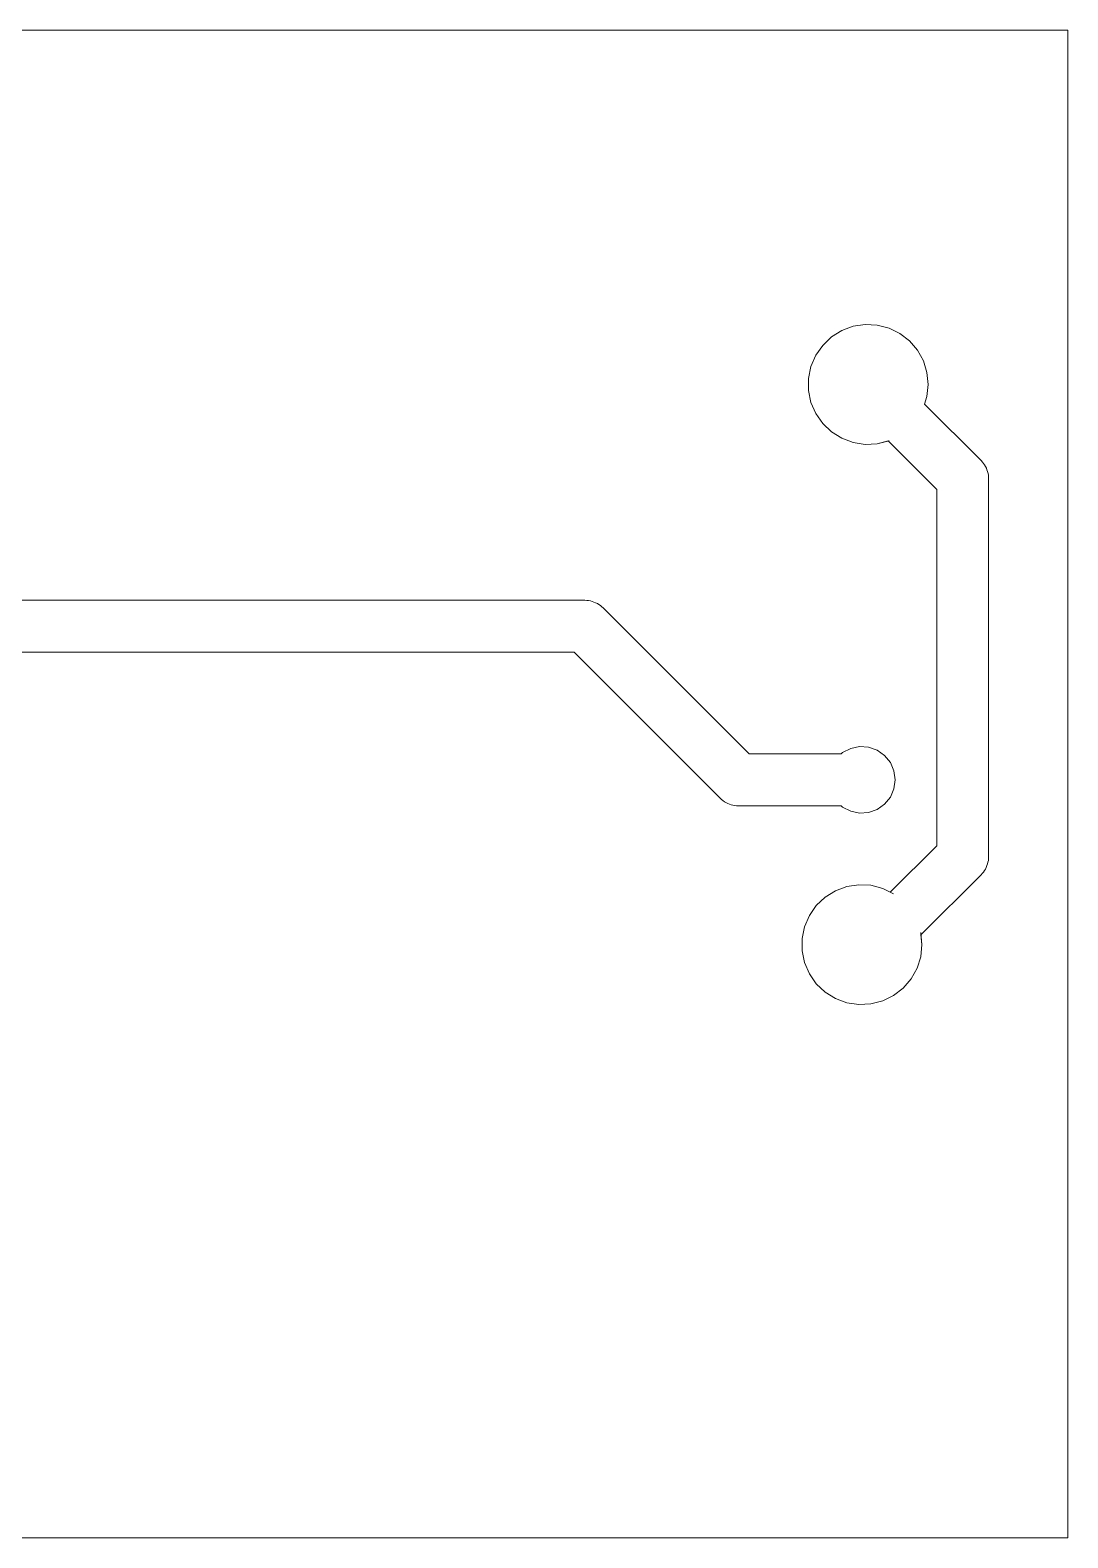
# Model space of a CAD drawing. Header units: millimetres. Extents: x -56 to -24, y 18.5 to 41.7.
# Drawn here: x -39.98 to -23.98, y 18.46 to 41.7 of the extents above; entities that cross this region are included whole.
import ezdxf

# ---------------------------------------------------------------- set-up
doc = ezdxf.new("R2010")
doc.units = ezdxf.units.MM
doc.header["$MEASUREMENT"] = 0
for name, color, linetype in [('boardoutline', 7, 'Continuous'), ('bottomsoldermasklayer', 7, 'Continuous'), ('Solder Tracks', 7, 'Continuous')]:
    doc.layers.add(name, color=color, linetype=linetype)

msp = doc.modelspace()

# ---------------------------------------------------------------- linework, layer by layer
at = {"layer": 'boardoutline', "color": 250, "lineweight": 9}
for points in [[(-23.9818, 41.7034), (-23.9818, 41.7034), (-55.9706, 41.7034), (-55.9706, 41.7034)], [(-23.9818, 18.4624), (-23.9818, 18.4624), (-23.9818, 41.7034), (-23.9818, 41.7034)], [(-55.9706, 18.4624), (-55.9706, 18.4624), (-23.9818, 18.4624), (-23.9818, 18.4624)]]:
    msp.add_open_spline(points, degree=3, dxfattribs=at)
for points, knots in [([(-25.2029, 34.7863), (-25.2029, 34.7863), (-25.2029, 28.9653), (-25.2029, 28.9653), (-25.2029, 28.9653), (-25.2039, 28.9343), (-25.2039, 28.9343), (-25.2039, 28.9343), (-25.2069, 28.9053), (-25.2069, 28.9053), (-25.2069, 28.9053), (-25.2129, 28.8783), (-25.2129, 28.8783), (-25.2129, 28.8783), (-25.2199, 28.8503), (-25.2199, 28.8503), (-25.2199, 28.8503), (-25.2289, 28.8243), (-25.2289, 28.8243), (-25.2289, 28.8243), (-25.2399, 28.7973), (-25.2399, 28.7973), (-25.2399, 28.7973), (-25.2529, 28.7723), (-25.2529, 28.7723), (-25.2529, 28.7723), (-25.2669, 28.7483), (-25.2669, 28.7483), (-25.2669, 28.7483), (-25.2829, 28.7253), (-25.2829, 28.7253), (-25.2829, 28.7253), (-25.3009, 28.7033), (-25.3009, 28.7033), (-25.3009, 28.7033), (-25.3199, 28.6823), (-25.3199, 28.6823), (-25.3199, 28.6823), (-26.2466, 27.7563), (-26.2466, 27.7563), (-26.2466, 27.7563), (-26.2314, 27.6064), (-26.2314, 27.6064), (-26.2314, 27.6064), (-26.2503, 27.4201), (-26.2503, 27.4201), (-26.2503, 27.4201), (-26.3064, 27.2415), (-26.3064, 27.2415), (-26.3064, 27.2415), (-26.3973, 27.0777), (-26.3973, 27.0777), (-26.3973, 27.0777), (-26.5192, 26.9357), (-26.5192, 26.9357), (-26.5192, 26.9357), (-26.6673, 26.8211), (-26.6673, 26.8211), (-26.6673, 26.8211), (-26.8354, 26.7386), (-26.8354, 26.7386), (-26.8354, 26.7386), (-27.0167, 26.6917), (-27.0167, 26.6917), (-27.0167, 26.6917), (-27.2037, 26.6822), (-27.2037, 26.6822), (-27.2037, 26.6822), (-27.3887, 26.7105), (-27.3887, 26.7105), (-27.3887, 26.7105), (-27.5643, 26.7756), (-27.5643, 26.7756), (-27.5643, 26.7756), (-27.7232, 26.8746), (-27.7232, 26.8746), (-27.7232, 26.8746), (-27.8589, 27.0036), (-27.8589, 27.0036), (-27.8589, 27.0036), (-27.9659, 27.1573), (-27.9659, 27.1573), (-27.9659, 27.1573), (-28.0398, 27.3294), (-28.0398, 27.3294), (-28.0398, 27.3294), (-28.0774, 27.5128), (-28.0774, 27.5128), (-28.0774, 27.5128), (-28.0774, 27.7), (-28.0774, 27.7), (-28.0774, 27.7), (-28.0398, 27.8834), (-28.0398, 27.8834), (-28.0398, 27.8834), (-27.9659, 28.0555), (-27.9659, 28.0555), (-27.9659, 28.0555), (-27.8589, 28.2092), (-27.8589, 28.2092), (-27.8589, 28.2092), (-27.7232, 28.3382), (-27.7232, 28.3382), (-27.7232, 28.3382), (-27.5643, 28.4372), (-27.5643, 28.4372), (-27.5643, 28.4372), (-27.3887, 28.5023), (-27.3887, 28.5023), (-27.3887, 28.5023), (-27.2037, 28.5306), (-27.2037, 28.5306), (-27.2037, 28.5306), (-27.0167, 28.5211), (-27.0167, 28.5211), (-27.0167, 28.5211), (-26.8354, 28.4742), (-26.8354, 28.4742), (-26.8354, 28.4742), (-26.7182, 28.4167), (-26.7182, 28.4167), (-26.7182, 28.4167), (-26.0029, 29.1313), (-26.0029, 29.1313), (-26.0029, 29.1313), (-26.0029, 34.6203), (-26.0029, 34.6203), (-26.0029, 34.6203), (-26.7535, 35.3709), (-26.7535, 35.3709), (-26.7535, 35.3709), (-26.9187, 35.3281), (-26.9187, 35.3281), (-26.9187, 35.3281), (-27.1056, 35.3186), (-27.1056, 35.3186), (-27.1056, 35.3186), (-27.2906, 35.3469), (-27.2906, 35.3469), (-27.2906, 35.3469), (-27.4661, 35.4119), (-27.4661, 35.4119), (-27.4661, 35.4119), (-27.625, 35.5109), (-27.625, 35.5109), (-27.625, 35.5109), (-27.7606, 35.6399), (-27.7606, 35.6399), (-27.7606, 35.6399), (-27.8675, 35.7935), (-27.8675, 35.7935), (-27.8675, 35.7935), (-27.9413, 35.9655), (-27.9413, 35.9655), (-27.9413, 35.9655), (-27.979, 36.1488), (-27.979, 36.1488), (-27.979, 36.1488), (-27.979, 36.336), (-27.979, 36.336), (-27.979, 36.336), (-27.9413, 36.5193), (-27.9413, 36.5193), (-27.9413, 36.5193), (-27.8675, 36.6913), (-27.8675, 36.6913), (-27.8675, 36.6913), (-27.7606, 36.8449), (-27.7606, 36.8449), (-27.7606, 36.8449), (-27.625, 36.9739), (-27.625, 36.9739), (-27.625, 36.9739), (-27.4661, 37.0729), (-27.4661, 37.0729), (-27.4661, 37.0729), (-27.2906, 37.1379), (-27.2906, 37.1379), (-27.2906, 37.1379), (-27.1056, 37.1662), (-27.1056, 37.1662), (-27.1056, 37.1662), (-26.9187, 37.1568), (-26.9187, 37.1568), (-26.9187, 37.1568), (-26.7375, 37.1098), (-26.7375, 37.1098), (-26.7375, 37.1098), (-26.5695, 37.0274), (-26.5695, 37.0274), (-26.5695, 37.0274), (-26.4215, 36.9129), (-26.4215, 36.9129), (-26.4215, 36.9129), (-26.2995, 36.7708), (-26.2995, 36.7708), (-26.2995, 36.7708), (-26.2087, 36.6072), (-26.2087, 36.6072), (-26.2087, 36.6072), (-26.1527, 36.4286), (-26.1527, 36.4286), (-26.1527, 36.4286), (-26.1337, 36.2424), (-26.1337, 36.2424), (-26.1337, 36.2424), (-26.1527, 36.0562), (-26.1527, 36.0562), (-26.1527, 36.0562), (-26.1895, 35.9389), (-26.1895, 35.9389), (-26.1895, 35.9389), (-25.3199, 35.0693), (-25.3199, 35.0693), (-25.3199, 35.0693), (-25.2989, 35.0463), (-25.2989, 35.0463), (-25.2989, 35.0463), (-25.2809, 35.0243), (-25.2809, 35.0243), (-25.2809, 35.0243), (-25.2649, 35.0003), (-25.2649, 35.0003), (-25.2649, 35.0003), (-25.2509, 34.9763), (-25.2509, 34.9763), (-25.2509, 34.9763), (-25.2379, 34.9513), (-25.2379, 34.9513), (-25.2379, 34.9513), (-25.2279, 34.9253), (-25.2279, 34.9253), (-25.2279, 34.9253), (-25.2189, 34.8983), (-25.2189, 34.8983), (-25.2189, 34.8983), (-25.2119, 34.8703), (-25.2119, 34.8703), (-25.2119, 34.8703), (-25.2069, 34.8423), (-25.2069, 34.8423), (-25.2069, 34.8423), (-25.2039, 34.8143), (-25.2039, 34.8143), (-25.2039, 34.8143), (-25.2029, 34.7863), (-25.2029, 34.7863)], [0, 0, 0, 0, 0.0121951, 0.0121951, 0.0121951, 0.0243902, 0.0243902, 0.0243902, 0.0365854, 0.0365854, 0.0365854, 0.0487805, 0.0487805, 0.0487805, 0.0609756, 0.0609756, 0.0609756, 0.0731707, 0.0731707, 0.0731707, 0.0853659, 0.0853659, 0.0853659, 0.097561, 0.097561, 0.097561, 0.1097561, 0.1097561, 0.1097561, 0.1219512, 0.1219512, 0.1219512, 0.1341463, 0.1341463, 0.1341463, 0.1463415, 0.1463415, 0.1463415, 0.1585366, 0.1585366, 0.1585366, 0.1707317, 0.1707317, 0.1707317, 0.1829268, 0.1829268, 0.1829268, 0.195122, 0.195122, 0.195122, 0.2073171, 0.2073171, 0.2073171, 0.2195122, 0.2195122, 0.2195122, 0.2317073, 0.2317073, 0.2317073, 0.2439024, 0.2439024, 0.2439024, 0.2560976, 0.2560976, 0.2560976, 0.2682927, 0.2682927, 0.2682927, 0.2804878, 0.2804878, 0.2804878, 0.2926829, 0.2926829, 0.2926829, 0.304878, 0.304878, 0.304878, 0.3170732, 0.3170732, 0.3170732, 0.3292683, 0.3292683, 0.3292683, 0.3414634, 0.3414634, 0.3414634, 0.3536585, 0.3536585, 0.3536585, 0.3658537, 0.3658537, 0.3658537, 0.3780488, 0.3780488, 0.3780488, 0.3902439, 0.3902439, 0.3902439, 0.402439, 0.402439, 0.402439, 0.4146341, 0.4146341, 0.4146341, 0.4268293, 0.4268293, 0.4268293, 0.4390244, 0.4390244, 0.4390244, 0.4512195, 0.4512195, 0.4512195, 0.4634146, 0.4634146, 0.4634146, 0.4756098, 0.4756098, 0.4756098, 0.4878049, 0.4878049, 0.4878049, 0.5, 0.5, 0.5, 0.5121951, 0.5121951, 0.5121951, 0.5243902, 0.5243902, 0.5243902, 0.5365854, 0.5365854, 0.5365854, 0.5487805, 0.5487805, 0.5487805, 0.5609756, 0.5609756, 0.5609756, 0.5731707, 0.5731707, 0.5731707, 0.5853659, 0.5853659, 0.5853659, 0.597561, 0.597561, 0.597561, 0.6097561, 0.6097561, 0.6097561, 0.6219512, 0.6219512, 0.6219512, 0.6341463, 0.6341463, 0.6341463, 0.6463415, 0.6463415, 0.6463415, 0.6585366, 0.6585366, 0.6585366, 0.6707317, 0.6707317, 0.6707317, 0.6829268, 0.6829268, 0.6829268, 0.695122, 0.695122, 0.695122, 0.7073171, 0.7073171, 0.7073171, 0.7195122, 0.7195122, 0.7195122, 0.7317073, 0.7317073, 0.7317073, 0.7439024, 0.7439024, 0.7439024, 0.7560976, 0.7560976, 0.7560976, 0.7682927, 0.7682927, 0.7682927, 0.7804878, 0.7804878, 0.7804878, 0.7926829, 0.7926829, 0.7926829, 0.804878, 0.804878, 0.804878, 0.8170732, 0.8170732, 0.8170732, 0.8292683, 0.8292683, 0.8292683, 0.8414634, 0.8414634, 0.8414634, 0.8536585, 0.8536585, 0.8536585, 0.8658537, 0.8658537, 0.8658537, 0.8780488, 0.8780488, 0.8780488, 0.8902439, 0.8902439, 0.8902439, 0.902439, 0.902439, 0.902439, 0.9146341, 0.9146341, 0.9146341, 0.9268293, 0.9268293, 0.9268293, 0.9390244, 0.9390244, 0.9390244, 0.9512195, 0.9512195, 0.9512195, 0.9634146, 0.9634146, 0.9634146, 0.9756098, 0.9756098, 0.9756098, 0.9878049, 0.9878049, 0.9878049, 1, 1, 1, 1]), ([(-49.4179, 32.9143), (-49.4179, 32.9143), (-31.4269, 32.9143), (-31.4269, 32.9143), (-31.4269, 32.9143), (-31.3959, 32.9133), (-31.3959, 32.9133), (-31.3959, 32.9133), (-31.3679, 32.9103), (-31.3679, 32.9103), (-31.3679, 32.9103), (-31.3399, 32.9043), (-31.3399, 32.9043), (-31.3399, 32.9043), (-31.3129, 32.8973), (-31.3129, 32.8973), (-31.3129, 32.8973), (-31.2859, 32.8883), (-31.2859, 32.8883), (-31.2859, 32.8883), (-31.2599, 32.8773), (-31.2599, 32.8773), (-31.2599, 32.8773), (-31.2339, 32.8653), (-31.2339, 32.8653), (-31.2339, 32.8653), (-31.2099, 32.8503), (-31.2099, 32.8503), (-31.2099, 32.8503), (-31.1869, 32.8343), (-31.1869, 32.8343), (-31.1869, 32.8343), (-31.1649, 32.8163), (-31.1649, 32.8163), (-31.1649, 32.8163), (-31.1439, 32.7973), (-31.1439, 32.7973), (-31.1439, 32.7973), (-28.8919, 30.5463), (-28.8919, 30.5463), (-28.8919, 30.5463), (-27.4748, 30.5463), (-27.4748, 30.5463), (-27.4748, 30.5463), (-27.4533, 30.5664), (-27.4533, 30.5664), (-27.4533, 30.5664), (-27.329, 30.6308), (-27.329, 30.6308), (-27.329, 30.6308), (-27.1919, 30.6593), (-27.1919, 30.6593), (-27.1919, 30.6593), (-27.0522, 30.6498), (-27.0522, 30.6498), (-27.0522, 30.6498), (-26.9203, 30.6029), (-26.9203, 30.6029), (-26.9203, 30.6029), (-26.8059, 30.5221), (-26.8059, 30.5221), (-26.8059, 30.5221), (-26.7175, 30.4135), (-26.7175, 30.4135), (-26.7175, 30.4135), (-26.6617, 30.2851), (-26.6617, 30.2851), (-26.6617, 30.2851), (-26.6427, 30.1464), (-26.6427, 30.1464), (-26.6427, 30.1464), (-26.6617, 30.0077), (-26.6617, 30.0077), (-26.6617, 30.0077), (-26.7175, 29.8793), (-26.7175, 29.8793), (-26.7175, 29.8793), (-26.8059, 29.7707), (-26.8059, 29.7707), (-26.8059, 29.7707), (-26.9203, 29.6899), (-26.9203, 29.6899), (-26.9203, 29.6899), (-27.0522, 29.643), (-27.0522, 29.643), (-27.0522, 29.643), (-27.1919, 29.6335), (-27.1919, 29.6335), (-27.1919, 29.6335), (-27.329, 29.662), (-27.329, 29.662), (-27.329, 29.662), (-27.4533, 29.7264), (-27.4533, 29.7264), (-27.4533, 29.7264), (-27.4746, 29.7463), (-27.4746, 29.7463), (-27.4746, 29.7463), (-29.0579, 29.7463), (-29.0579, 29.7463), (-29.0579, 29.7463), (-29.0889, 29.7473), (-29.0889, 29.7473), (-29.0889, 29.7473), (-29.1169, 29.7503), (-29.1169, 29.7503), (-29.1169, 29.7503), (-29.1449, 29.7563), (-29.1449, 29.7563), (-29.1449, 29.7563), (-29.1719, 29.7633), (-29.1719, 29.7633), (-29.1719, 29.7633), (-29.1989, 29.7723), (-29.1989, 29.7723), (-29.1989, 29.7723), (-29.2249, 29.7833), (-29.2249, 29.7833), (-29.2249, 29.7833), (-29.2509, 29.7953), (-29.2509, 29.7953), (-29.2509, 29.7953), (-29.2749, 29.8103), (-29.2749, 29.8103), (-29.2749, 29.8103), (-29.2979, 29.8263), (-29.2979, 29.8263), (-29.2979, 29.8263), (-29.3199, 29.8443), (-29.3199, 29.8443), (-29.3199, 29.8443), (-29.3409, 29.8633), (-29.3409, 29.8633), (-29.3409, 29.8633), (-31.5929, 32.1143), (-31.5929, 32.1143), (-31.5929, 32.1143), (-49.6519, 32.1143), (-49.6519, 32.1143), (-49.6519, 32.1143), (-52.187, 29.5792), (-52.187, 29.5792), (-52.187, 29.5792), (-52.1801, 29.5596), (-52.1801, 29.5596), (-52.1801, 29.5596), (-52.1604, 29.3844), (-52.1604, 29.3844), (-52.1604, 29.3844), (-52.1801, 29.2092), (-52.1801, 29.2092), (-52.1801, 29.2092), (-52.2383, 29.0428), (-52.2383, 29.0428), (-52.2383, 29.0428), (-52.3321, 28.8935), (-52.3321, 28.8935), (-52.3321, 28.8935), (-52.4568, 28.7688), (-52.4568, 28.7688), (-52.4568, 28.7688), (-52.5479, 28.7116), (-52.5479, 28.7116), (-52.5479, 28.7116), (-52.5479, 23.6141), (-52.5479, 23.6141), (-52.5479, 23.6141), (-52.4591, 23.5253), (-52.4591, 23.5253), (-52.4591, 23.5253), (-52.3653, 23.376), (-52.3653, 23.376), (-52.3653, 23.376), (-52.3071, 23.2096), (-52.3071, 23.2096), (-52.3071, 23.2096), (-52.2874, 23.0344), (-52.2874, 23.0344), (-52.2874, 23.0344), (-52.3071, 22.8592), (-52.3071, 22.8592), (-52.3071, 22.8592), (-52.3653, 22.6927), (-52.3653, 22.6927), (-52.3653, 22.6927), (-52.4591, 22.5434), (-52.4591, 22.5434), (-52.4591, 22.5434), (-52.5838, 22.4188), (-52.5838, 22.4188), (-52.5838, 22.4188), (-52.7331, 22.325), (-52.7331, 22.325), (-52.7331, 22.325), (-52.8995, 22.2667), (-52.8995, 22.2667), (-52.8995, 22.2667), (-53.0748, 22.247), (-53.0748, 22.247), (-53.0748, 22.247), (-53.25, 22.2667), (-53.25, 22.2667), (-53.25, 22.2667), (-53.4164, 22.325), (-53.4164, 22.325), (-53.4164, 22.325), (-53.5657, 22.4188), (-53.5657, 22.4188), (-53.5657, 22.4188), (-53.6904, 22.5434), (-53.6904, 22.5434), (-53.6904, 22.5434), (-53.7842, 22.6927), (-53.7842, 22.6927), (-53.7842, 22.6927), (-53.8424, 22.8592), (-53.8424, 22.8592), (-53.8424, 22.8592), (-53.8622, 23.0344), (-53.8622, 23.0344), (-53.8622, 23.0344), (-53.8424, 23.2096), (-53.8424, 23.2096), (-53.8424, 23.2096), (-53.7842, 23.376), (-53.7842, 23.376), (-53.7842, 23.376), (-53.6904, 23.5253), (-53.6904, 23.5253), (-53.6904, 23.5253), (-53.5657, 23.65), (-53.5657, 23.65), (-53.5657, 23.65), (-53.4164, 23.7438), (-53.4164, 23.7438), (-53.4164, 23.7438), (-53.3479, 23.7678), (-53.3479, 23.7678), (-53.3479, 23.7678), (-53.3479, 28.7118), (-53.3479, 28.7118), (-53.3479, 28.7118), (-53.4387, 28.7688), (-53.4387, 28.7688), (-53.4387, 28.7688), (-53.5634, 28.8935), (-53.5634, 28.8935), (-53.5634, 28.8935), (-53.6572, 29.0428), (-53.6572, 29.0428), (-53.6572, 29.0428), (-53.7154, 29.2092), (-53.7154, 29.2092), (-53.7154, 29.2092), (-53.7352, 29.3844), (-53.7352, 29.3844), (-53.7352, 29.3844), (-53.7154, 29.5596), (-53.7154, 29.5596), (-53.7154, 29.5596), (-53.6572, 29.726), (-53.6572, 29.726), (-53.6572, 29.726), (-53.5634, 29.8753), (-53.5634, 29.8753), (-53.5634, 29.8753), (-53.4387, 30), (-53.4387, 30), (-53.4387, 30), (-53.2894, 30.0938), (-53.2894, 30.0938), (-53.2894, 30.0938), (-53.123, 30.1521), (-53.123, 30.1521), (-53.123, 30.1521), (-52.9478, 30.1718), (-52.9478, 30.1718), (-52.9478, 30.1718), (-52.7725, 30.1521), (-52.7725, 30.1521), (-52.7725, 30.1521), (-52.7529, 30.1453), (-52.7529, 30.1453), (-52.7529, 30.1453), (-50.2179, 32.6803), (-50.2179, 32.6803), (-50.2179, 32.6803), (-50.2179, 32.8183), (-50.2179, 32.8183), (-50.2179, 32.8183), (-52.7533, 35.3545), (-52.7533, 35.3545), (-52.7533, 35.3545), (-52.7725, 35.3478), (-52.7725, 35.3478), (-52.7725, 35.3478), (-52.9478, 35.328), (-52.9478, 35.328), (-52.9478, 35.328), (-53.123, 35.3478), (-53.123, 35.3478), (-53.123, 35.3478), (-53.2894, 35.406), (-53.2894, 35.406), (-53.2894, 35.406), (-53.4387, 35.4998), (-53.4387, 35.4998), (-53.4387, 35.4998), (-53.5634, 35.6245), (-53.5634, 35.6245), (-53.5634, 35.6245), (-53.6572, 35.7738), (-53.6572, 35.7738), (-53.6572, 35.7738), (-53.7154, 35.9402), (-53.7154, 35.9402), (-53.7154, 35.9402), (-53.7352, 36.1154), (-53.7352, 36.1154), (-53.7352, 36.1154), (-53.7154, 36.2906), (-53.7154, 36.2906), (-53.7154, 36.2906), (-53.6572, 36.4571), (-53.6572, 36.4571), (-53.6572, 36.4571), (-53.5634, 36.6063), (-53.5634, 36.6063), (-53.5634, 36.6063), (-53.4387, 36.731), (-53.4387, 36.731), (-53.4387, 36.731), (-53.2894, 36.8248), (-53.2894, 36.8248), (-53.2894, 36.8248), (-53.123, 36.8831), (-53.123, 36.8831), (-53.123, 36.8831), (-52.9478, 36.9028), (-52.9478, 36.9028), (-52.9478, 36.9028), (-52.7725, 36.8831), (-52.7725, 36.8831), (-52.7725, 36.8831), (-52.6061, 36.8248), (-52.6061, 36.8248), (-52.6061, 36.8248), (-52.4568, 36.731), (-52.4568, 36.731), (-52.4568, 36.731), (-52.3321, 36.6063), (-52.3321, 36.6063), (-52.3321, 36.6063), (-52.2383, 36.4571), (-52.2383, 36.4571), (-52.2383, 36.4571), (-52.1801, 36.2906), (-52.1801, 36.2906), (-52.1801, 36.2906), (-52.1604, 36.1154), (-52.1604, 36.1154), (-52.1604, 36.1154), (-52.1801, 35.9402), (-52.1801, 35.9402), (-52.1801, 35.9402), (-52.1871, 35.9203), (-52.1871, 35.9203), (-52.1871, 35.9203), (-49.5349, 33.2673), (-49.5349, 33.2673), (-49.5349, 33.2673), (-49.5139, 33.2443), (-49.5139, 33.2443), (-49.5139, 33.2443), (-49.4959, 33.2223), (-49.4959, 33.2223), (-49.4959, 33.2223), (-49.4799, 33.1983), (-49.4799, 33.1983), (-49.4799, 33.1983), (-49.4659, 33.1743), (-49.4659, 33.1743), (-49.4659, 33.1743), (-49.4529, 33.1493), (-49.4529, 33.1493), (-49.4529, 33.1493), (-49.4429, 33.1233), (-49.4429, 33.1233), (-49.4429, 33.1233), (-49.4339, 33.0963), (-49.4339, 33.0963), (-49.4339, 33.0963), (-49.4269, 33.0683), (-49.4269, 33.0683), (-49.4269, 33.0683), (-49.4219, 33.0403), (-49.4219, 33.0403), (-49.4219, 33.0403), (-49.4189, 33.0123), (-49.4189, 33.0123), (-49.4189, 33.0123), (-49.4179, 32.9843), (-49.4179, 32.9843), (-49.4179, 32.9843), (-49.4179, 32.9143), (-49.4179, 32.9143)], [0, 0, 0, 0, 0.0074074, 0.0074074, 0.0074074, 0.0148148, 0.0148148, 0.0148148, 0.0222222, 0.0222222, 0.0222222, 0.0296296, 0.0296296, 0.0296296, 0.037037, 0.037037, 0.037037, 0.0444444, 0.0444444, 0.0444444, 0.0518519, 0.0518519, 0.0518519, 0.0592593, 0.0592593, 0.0592593, 0.0666667, 0.0666667, 0.0666667, 0.0740741, 0.0740741, 0.0740741, 0.0814815, 0.0814815, 0.0814815, 0.0888889, 0.0888889, 0.0888889, 0.0962963, 0.0962963, 0.0962963, 0.1037037, 0.1037037, 0.1037037, 0.1111111, 0.1111111, 0.1111111, 0.1185185, 0.1185185, 0.1185185, 0.1259259, 0.1259259, 0.1259259, 0.1333333, 0.1333333, 0.1333333, 0.1407407, 0.1407407, 0.1407407, 0.1481481, 0.1481481, 0.1481481, 0.1555556, 0.1555556, 0.1555556, 0.162963, 0.162963, 0.162963, 0.1703704, 0.1703704, 0.1703704, 0.1777778, 0.1777778, 0.1777778, 0.1851852, 0.1851852, 0.1851852, 0.1925926, 0.1925926, 0.1925926, 0.2, 0.2, 0.2, 0.2074074, 0.2074074, 0.2074074, 0.2148148, 0.2148148, 0.2148148, 0.2222222, 0.2222222, 0.2222222, 0.2296296, 0.2296296, 0.2296296, 0.237037, 0.237037, 0.237037, 0.2444444, 0.2444444, 0.2444444, 0.2518519, 0.2518519, 0.2518519, 0.2592593, 0.2592593, 0.2592593, 0.2666667, 0.2666667, 0.2666667, 0.2740741, 0.2740741, 0.2740741, 0.2814815, 0.2814815, 0.2814815, 0.2888889, 0.2888889, 0.2888889, 0.2962963, 0.2962963, 0.2962963, 0.3037037, 0.3037037, 0.3037037, 0.3111111, 0.3111111, 0.3111111, 0.3185185, 0.3185185, 0.3185185, 0.3259259, 0.3259259, 0.3259259, 0.3333333, 0.3333333, 0.3333333, 0.3407407, 0.3407407, 0.3407407, 0.3481481, 0.3481481, 0.3481481, 0.3555556, 0.3555556, 0.3555556, 0.362963, 0.362963, 0.362963, 0.3703704, 0.3703704, 0.3703704, 0.3777778, 0.3777778, 0.3777778, 0.3851852, 0.3851852, 0.3851852, 0.3925926, 0.3925926, 0.3925926, 0.4, 0.4, 0.4, 0.4074074, 0.4074074, 0.4074074, 0.4148148, 0.4148148, 0.4148148, 0.4222222, 0.4222222, 0.4222222, 0.4296296, 0.4296296, 0.4296296, 0.437037, 0.437037, 0.437037, 0.4444444, 0.4444444, 0.4444444, 0.4518519, 0.4518519, 0.4518519, 0.4592593, 0.4592593, 0.4592593, 0.4666667, 0.4666667, 0.4666667, 0.4740741, 0.4740741, 0.4740741, 0.4814815, 0.4814815, 0.4814815, 0.4888889, 0.4888889, 0.4888889, 0.4962963, 0.4962963, 0.4962963, 0.5037037, 0.5037037, 0.5037037, 0.5111111, 0.5111111, 0.5111111, 0.5185185, 0.5185185, 0.5185185, 0.5259259, 0.5259259, 0.5259259, 0.5333333, 0.5333333, 0.5333333, 0.5407407, 0.5407407, 0.5407407, 0.5481481, 0.5481481, 0.5481481, 0.5555556, 0.5555556, 0.5555556, 0.562963, 0.562963, 0.562963, 0.5703704, 0.5703704, 0.5703704, 0.5777778, 0.5777778, 0.5777778, 0.5851852, 0.5851852, 0.5851852, 0.5925926, 0.5925926, 0.5925926, 0.6, 0.6, 0.6, 0.6074074, 0.6074074, 0.6074074, 0.6148148, 0.6148148, 0.6148148, 0.6222222, 0.6222222, 0.6222222, 0.6296296, 0.6296296, 0.6296296, 0.637037, 0.637037, 0.637037, 0.6444444, 0.6444444, 0.6444444, 0.6518519, 0.6518519, 0.6518519, 0.6592593, 0.6592593, 0.6592593, 0.6666667, 0.6666667, 0.6666667, 0.6740741, 0.6740741, 0.6740741, 0.6814815, 0.6814815, 0.6814815, 0.6888889, 0.6888889, 0.6888889, 0.6962963, 0.6962963, 0.6962963, 0.7037037, 0.7037037, 0.7037037, 0.7111111, 0.7111111, 0.7111111, 0.7185185, 0.7185185, 0.7185185, 0.7259259, 0.7259259, 0.7259259, 0.7333333, 0.7333333, 0.7333333, 0.7407407, 0.7407407, 0.7407407, 0.7481481, 0.7481481, 0.7481481, 0.7555556, 0.7555556, 0.7555556, 0.762963, 0.762963, 0.762963, 0.7703704, 0.7703704, 0.7703704, 0.7777778, 0.7777778, 0.7777778, 0.7851852, 0.7851852, 0.7851852, 0.7925926, 0.7925926, 0.7925926, 0.8, 0.8, 0.8, 0.8074074, 0.8074074, 0.8074074, 0.8148148, 0.8148148, 0.8148148, 0.8222222, 0.8222222, 0.8222222, 0.8296296, 0.8296296, 0.8296296, 0.837037, 0.837037, 0.837037, 0.8444444, 0.8444444, 0.8444444, 0.8518519, 0.8518519, 0.8518519, 0.8592593, 0.8592593, 0.8592593, 0.8666667, 0.8666667, 0.8666667, 0.8740741, 0.8740741, 0.8740741, 0.8814815, 0.8814815, 0.8814815, 0.8888889, 0.8888889, 0.8888889, 0.8962963, 0.8962963, 0.8962963, 0.9037037, 0.9037037, 0.9037037, 0.9111111, 0.9111111, 0.9111111, 0.9185185, 0.9185185, 0.9185185, 0.9259259, 0.9259259, 0.9259259, 0.9333333, 0.9333333, 0.9333333, 0.9407407, 0.9407407, 0.9407407, 0.9481481, 0.9481481, 0.9481481, 0.9555556, 0.9555556, 0.9555556, 0.962963, 0.962963, 0.962963, 0.9703704, 0.9703704, 0.9703704, 0.9777778, 0.9777778, 0.9777778, 0.9851852, 0.9851852, 0.9851852, 0.9925926, 0.9925926, 0.9925926, 1, 1, 1, 1])]:
    msp.add_open_spline(points, degree=3, knots=knots, dxfattribs=at)
at = {"layer": 'bottomsoldermasklayer', "color": 250, "lineweight": 9}
for points in [[(-27.7606, 36.8449), (-27.7606, 36.8449), (-27.625, 36.9739), (-27.625, 36.9739)], [(-27.625, 36.9739), (-27.625, 36.9739), (-27.4661, 37.0729), (-27.4661, 37.0729)], [(-27.4661, 37.0729), (-27.4661, 37.0729), (-27.2906, 37.1379), (-27.2906, 37.1379)], [(-27.2906, 37.1379), (-27.2906, 37.1379), (-27.1056, 37.1662), (-27.1056, 37.1662)], [(-27.1056, 37.1662), (-27.1056, 37.1662), (-26.9187, 37.1568), (-26.9187, 37.1568)], [(-26.9187, 37.1568), (-26.9187, 37.1568), (-26.7375, 37.1098), (-26.7375, 37.1098)], [(-26.7375, 37.1098), (-26.7375, 37.1098), (-26.5695, 37.0274), (-26.5695, 37.0274)], [(-26.5695, 37.0274), (-26.5695, 37.0274), (-26.4215, 36.9129), (-26.4215, 36.9129)], [(-27.8675, 36.6913), (-27.8675, 36.6913), (-27.7606, 36.8449), (-27.7606, 36.8449)], [(-26.4215, 36.9129), (-26.4215, 36.9129), (-26.2995, 36.7708), (-26.2995, 36.7708)], [(-26.2995, 36.7708), (-26.2995, 36.7708), (-26.2087, 36.6072), (-26.2087, 36.6072)], [(-27.979, 36.336), (-27.979, 36.336), (-27.9413, 36.5193), (-27.9413, 36.5193)], [(-27.9413, 36.5193), (-27.9413, 36.5193), (-27.8675, 36.6913), (-27.8675, 36.6913)], [(-26.2087, 36.6072), (-26.2087, 36.6072), (-26.1527, 36.4286), (-26.1527, 36.4286)], [(-27.979, 36.1488), (-27.979, 36.1488), (-27.979, 36.336), (-27.979, 36.336)], [(-26.1527, 36.4286), (-26.1527, 36.4286), (-26.1337, 36.2424), (-26.1337, 36.2424)], [(-27.9413, 35.9655), (-27.9413, 35.9655), (-27.979, 36.1488), (-27.979, 36.1488)], [(-26.1527, 36.0562), (-26.1527, 36.0562), (-26.1895, 35.9389), (-26.1895, 35.9389)], [(-26.1337, 36.2424), (-26.1337, 36.2424), (-26.1527, 36.0562), (-26.1527, 36.0562)], [(-27.8675, 35.7935), (-27.8675, 35.7935), (-27.9413, 35.9655), (-27.9413, 35.9655)], [(-27.7606, 35.6399), (-27.7606, 35.6399), (-27.8675, 35.7935), (-27.8675, 35.7935)], [(-27.625, 35.5109), (-27.625, 35.5109), (-27.7606, 35.6399), (-27.7606, 35.6399)], [(-27.4661, 35.4119), (-27.4661, 35.4119), (-27.625, 35.5109), (-27.625, 35.5109)], [(-27.2906, 35.3469), (-27.2906, 35.3469), (-27.4661, 35.4119), (-27.4661, 35.4119)], [(-27.1056, 35.3186), (-27.1056, 35.3186), (-27.2906, 35.3469), (-27.2906, 35.3469)], [(-26.9187, 35.3281), (-26.9187, 35.3281), (-27.1056, 35.3186), (-27.1056, 35.3186)], [(-26.7375, 35.375), (-26.7375, 35.375), (-26.9187, 35.3281), (-26.9187, 35.3281)], [(-27.4748, 30.5463), (-27.4748, 30.5463), (-27.4533, 30.5664), (-27.4533, 30.5664)], [(-27.4533, 30.5664), (-27.4533, 30.5664), (-27.329, 30.6308), (-27.329, 30.6308)], [(-27.329, 30.6308), (-27.329, 30.6308), (-27.1919, 30.6593), (-27.1919, 30.6593)], [(-27.1919, 30.6593), (-27.1919, 30.6593), (-27.0522, 30.6498), (-27.0522, 30.6498)], [(-27.0522, 30.6498), (-27.0522, 30.6498), (-26.9203, 30.6029), (-26.9203, 30.6029)], [(-26.9203, 30.6029), (-26.9203, 30.6029), (-26.8059, 30.5221), (-26.8059, 30.5221)], [(-26.8059, 30.5221), (-26.8059, 30.5221), (-26.7175, 30.4135), (-26.7175, 30.4135)], [(-26.7175, 30.4135), (-26.7175, 30.4135), (-26.6617, 30.2851), (-26.6617, 30.2851)], [(-26.6617, 30.2851), (-26.6617, 30.2851), (-26.6427, 30.1464), (-26.6427, 30.1464)], [(-26.6617, 30.0077), (-26.6617, 30.0077), (-26.7175, 29.8793), (-26.7175, 29.8793)], [(-26.6427, 30.1464), (-26.6427, 30.1464), (-26.6617, 30.0077), (-26.6617, 30.0077)], [(-26.8059, 29.7707), (-26.8059, 29.7707), (-26.9203, 29.6899), (-26.9203, 29.6899)], [(-26.7175, 29.8793), (-26.7175, 29.8793), (-26.8059, 29.7707), (-26.8059, 29.7707)], [(-27.4533, 29.7264), (-27.4533, 29.7264), (-27.4746, 29.7463), (-27.4746, 29.7463)], [(-27.329, 29.662), (-27.329, 29.662), (-27.4533, 29.7264), (-27.4533, 29.7264)], [(-27.1919, 29.6335), (-27.1919, 29.6335), (-27.329, 29.662), (-27.329, 29.662)], [(-27.0522, 29.643), (-27.0522, 29.643), (-27.1919, 29.6335), (-27.1919, 29.6335)], [(-26.9203, 29.6899), (-26.9203, 29.6899), (-27.0522, 29.643), (-27.0522, 29.643)], [(-27.7232, 28.3382), (-27.7232, 28.3382), (-27.5643, 28.4372), (-27.5643, 28.4372)], [(-27.5643, 28.4372), (-27.5643, 28.4372), (-27.3887, 28.5023), (-27.3887, 28.5023)], [(-27.3887, 28.5023), (-27.3887, 28.5023), (-27.2037, 28.5306), (-27.2037, 28.5306)], [(-27.2037, 28.5306), (-27.2037, 28.5306), (-27.0167, 28.5211), (-27.0167, 28.5211)], [(-27.0167, 28.5211), (-27.0167, 28.5211), (-26.8354, 28.4742), (-26.8354, 28.4742)], [(-26.8354, 28.4742), (-26.8354, 28.4742), (-26.6673, 28.3917), (-26.6673, 28.3917)], [(-27.9659, 28.0555), (-27.9659, 28.0555), (-27.8589, 28.2092), (-27.8589, 28.2092)], [(-27.8589, 28.2092), (-27.8589, 28.2092), (-27.7232, 28.3382), (-27.7232, 28.3382)], [(-28.0398, 27.8834), (-28.0398, 27.8834), (-27.9659, 28.0555), (-27.9659, 28.0555)], [(-28.0774, 27.7), (-28.0774, 27.7), (-28.0398, 27.8834), (-28.0398, 27.8834)], [(-28.0774, 27.5128), (-28.0774, 27.5128), (-28.0774, 27.7), (-28.0774, 27.7)], [(-26.2503, 27.7927), (-26.2503, 27.7927), (-26.2314, 27.6064), (-26.2314, 27.6064)], [(-28.0398, 27.3294), (-28.0398, 27.3294), (-28.0774, 27.5128), (-28.0774, 27.5128)], [(-26.2314, 27.6064), (-26.2314, 27.6064), (-26.2503, 27.4201), (-26.2503, 27.4201)], [(-27.9659, 27.1573), (-27.9659, 27.1573), (-28.0398, 27.3294), (-28.0398, 27.3294)], [(-26.3064, 27.2415), (-26.3064, 27.2415), (-26.3973, 27.0777), (-26.3973, 27.0777)], [(-26.2503, 27.4201), (-26.2503, 27.4201), (-26.3064, 27.2415), (-26.3064, 27.2415)], [(-27.8589, 27.0036), (-27.8589, 27.0036), (-27.9659, 27.1573), (-27.9659, 27.1573)], [(-27.7232, 26.8746), (-27.7232, 26.8746), (-27.8589, 27.0036), (-27.8589, 27.0036)], [(-26.3973, 27.0777), (-26.3973, 27.0777), (-26.5192, 26.9357), (-26.5192, 26.9357)], [(-27.5643, 26.7756), (-27.5643, 26.7756), (-27.7232, 26.8746), (-27.7232, 26.8746)], [(-27.3887, 26.7105), (-27.3887, 26.7105), (-27.5643, 26.7756), (-27.5643, 26.7756)], [(-26.8354, 26.7386), (-26.8354, 26.7386), (-27.0167, 26.6917), (-27.0167, 26.6917)], [(-26.6673, 26.8211), (-26.6673, 26.8211), (-26.8354, 26.7386), (-26.8354, 26.7386)], [(-26.5192, 26.9357), (-26.5192, 26.9357), (-26.6673, 26.8211), (-26.6673, 26.8211)], [(-27.2037, 26.6822), (-27.2037, 26.6822), (-27.3887, 26.7105), (-27.3887, 26.7105)], [(-27.0167, 26.6917), (-27.0167, 26.6917), (-27.2037, 26.6822), (-27.2037, 26.6822)]]:
    msp.add_open_spline(points, degree=3, dxfattribs=at)
at = {"layer": 'Solder Tracks', "color": 250, "lineweight": 9}
for points in [[(-25.3199, 35.0693), (-25.3199, 35.0693), (-26.1895, 35.9389), (-26.1895, 35.9389)], [(-26.7535, 35.3709), (-26.7535, 35.3709), (-26.0029, 34.6203), (-26.0029, 34.6203)], [(-25.2989, 35.0463), (-25.2989, 35.0463), (-25.3199, 35.0693), (-25.3199, 35.0693)], [(-25.2809, 35.0243), (-25.2809, 35.0243), (-25.2989, 35.0463), (-25.2989, 35.0463)], [(-25.2649, 35.0003), (-25.2649, 35.0003), (-25.2809, 35.0243), (-25.2809, 35.0243)], [(-25.2509, 34.9763), (-25.2509, 34.9763), (-25.2649, 35.0003), (-25.2649, 35.0003)], [(-25.2379, 34.9513), (-25.2379, 34.9513), (-25.2509, 34.9763), (-25.2509, 34.9763)], [(-25.2279, 34.9253), (-25.2279, 34.9253), (-25.2379, 34.9513), (-25.2379, 34.9513)], [(-25.2189, 34.8983), (-25.2189, 34.8983), (-25.2279, 34.9253), (-25.2279, 34.9253)], [(-25.2119, 34.8703), (-25.2119, 34.8703), (-25.2189, 34.8983), (-25.2189, 34.8983)], [(-25.2069, 34.8423), (-25.2069, 34.8423), (-25.2119, 34.8703), (-25.2119, 34.8703)], [(-25.2039, 34.8143), (-25.2039, 34.8143), (-25.2069, 34.8423), (-25.2069, 34.8423)], [(-25.2029, 34.7863), (-25.2029, 34.7863), (-25.2039, 34.8143), (-25.2039, 34.8143)], [(-25.2029, 28.9653), (-25.2029, 28.9653), (-25.2029, 34.7863), (-25.2029, 34.7863)], [(-26.0029, 34.6203), (-26.0029, 34.6203), (-26.0029, 29.1313), (-26.0029, 29.1313)], [(-31.4269, 32.9143), (-31.4269, 32.9143), (-49.4179, 32.9143), (-49.4179, 32.9143)], [(-31.3959, 32.9133), (-31.3959, 32.9133), (-31.4269, 32.9143), (-31.4269, 32.9143)], [(-31.3679, 32.9103), (-31.3679, 32.9103), (-31.3959, 32.9133), (-31.3959, 32.9133)], [(-31.3399, 32.9043), (-31.3399, 32.9043), (-31.3679, 32.9103), (-31.3679, 32.9103)], [(-31.3129, 32.8973), (-31.3129, 32.8973), (-31.3399, 32.9043), (-31.3399, 32.9043)], [(-31.2859, 32.8883), (-31.2859, 32.8883), (-31.3129, 32.8973), (-31.3129, 32.8973)], [(-31.2599, 32.8773), (-31.2599, 32.8773), (-31.2859, 32.8883), (-31.2859, 32.8883)], [(-31.2339, 32.8653), (-31.2339, 32.8653), (-31.2599, 32.8773), (-31.2599, 32.8773)], [(-31.2099, 32.8503), (-31.2099, 32.8503), (-31.2339, 32.8653), (-31.2339, 32.8653)], [(-31.1869, 32.8343), (-31.1869, 32.8343), (-31.2099, 32.8503), (-31.2099, 32.8503)], [(-31.1649, 32.8163), (-31.1649, 32.8163), (-31.1869, 32.8343), (-31.1869, 32.8343)], [(-31.1439, 32.7973), (-31.1439, 32.7973), (-31.1649, 32.8163), (-31.1649, 32.8163)], [(-28.8919, 30.5463), (-28.8919, 30.5463), (-31.1439, 32.7973), (-31.1439, 32.7973)], [(-49.6519, 32.1143), (-49.6519, 32.1143), (-31.5929, 32.1143), (-31.5929, 32.1143)], [(-31.5929, 32.1143), (-31.5929, 32.1143), (-29.3409, 29.8633), (-29.3409, 29.8633)], [(-27.4748, 30.5463), (-27.4748, 30.5463), (-28.8919, 30.5463), (-28.8919, 30.5463)], [(-29.3409, 29.8633), (-29.3409, 29.8633), (-29.3199, 29.8443), (-29.3199, 29.8443)], [(-29.3199, 29.8443), (-29.3199, 29.8443), (-29.2979, 29.8263), (-29.2979, 29.8263)], [(-29.2979, 29.8263), (-29.2979, 29.8263), (-29.2749, 29.8103), (-29.2749, 29.8103)], [(-29.2749, 29.8103), (-29.2749, 29.8103), (-29.2509, 29.7953), (-29.2509, 29.7953)], [(-29.2509, 29.7953), (-29.2509, 29.7953), (-29.2249, 29.7833), (-29.2249, 29.7833)], [(-29.2249, 29.7833), (-29.2249, 29.7833), (-29.1989, 29.7723), (-29.1989, 29.7723)], [(-29.1989, 29.7723), (-29.1989, 29.7723), (-29.1719, 29.7633), (-29.1719, 29.7633)], [(-29.1719, 29.7633), (-29.1719, 29.7633), (-29.1449, 29.7563), (-29.1449, 29.7563)], [(-29.1449, 29.7563), (-29.1449, 29.7563), (-29.1169, 29.7503), (-29.1169, 29.7503)], [(-29.1169, 29.7503), (-29.1169, 29.7503), (-29.0889, 29.7473), (-29.0889, 29.7473)], [(-29.0889, 29.7473), (-29.0889, 29.7473), (-29.0579, 29.7463), (-29.0579, 29.7463)], [(-29.0579, 29.7463), (-29.0579, 29.7463), (-27.4746, 29.7463), (-27.4746, 29.7463)], [(-26.0029, 29.1313), (-26.0029, 29.1313), (-26.7182, 28.4167), (-26.7182, 28.4167)], [(-25.2399, 28.7973), (-25.2399, 28.7973), (-25.2289, 28.8243), (-25.2289, 28.8243)], [(-25.2289, 28.8243), (-25.2289, 28.8243), (-25.2199, 28.8503), (-25.2199, 28.8503)], [(-25.2199, 28.8503), (-25.2199, 28.8503), (-25.2129, 28.8783), (-25.2129, 28.8783)], [(-25.2129, 28.8783), (-25.2129, 28.8783), (-25.2069, 28.9053), (-25.2069, 28.9053)], [(-25.2069, 28.9053), (-25.2069, 28.9053), (-25.2039, 28.9343), (-25.2039, 28.9343)], [(-25.2039, 28.9343), (-25.2039, 28.9343), (-25.2029, 28.9653), (-25.2029, 28.9653)], [(-26.2466, 27.7563), (-26.2466, 27.7563), (-25.3199, 28.6823), (-25.3199, 28.6823)], [(-25.3199, 28.6823), (-25.3199, 28.6823), (-25.3009, 28.7033), (-25.3009, 28.7033)], [(-25.3009, 28.7033), (-25.3009, 28.7033), (-25.2829, 28.7253), (-25.2829, 28.7253)], [(-25.2829, 28.7253), (-25.2829, 28.7253), (-25.2669, 28.7483), (-25.2669, 28.7483)], [(-25.2669, 28.7483), (-25.2669, 28.7483), (-25.2529, 28.7723), (-25.2529, 28.7723)], [(-25.2529, 28.7723), (-25.2529, 28.7723), (-25.2399, 28.7973), (-25.2399, 28.7973)]]:
    msp.add_open_spline(points, degree=3, dxfattribs=at)

doc.saveas('drawing.dxf')
